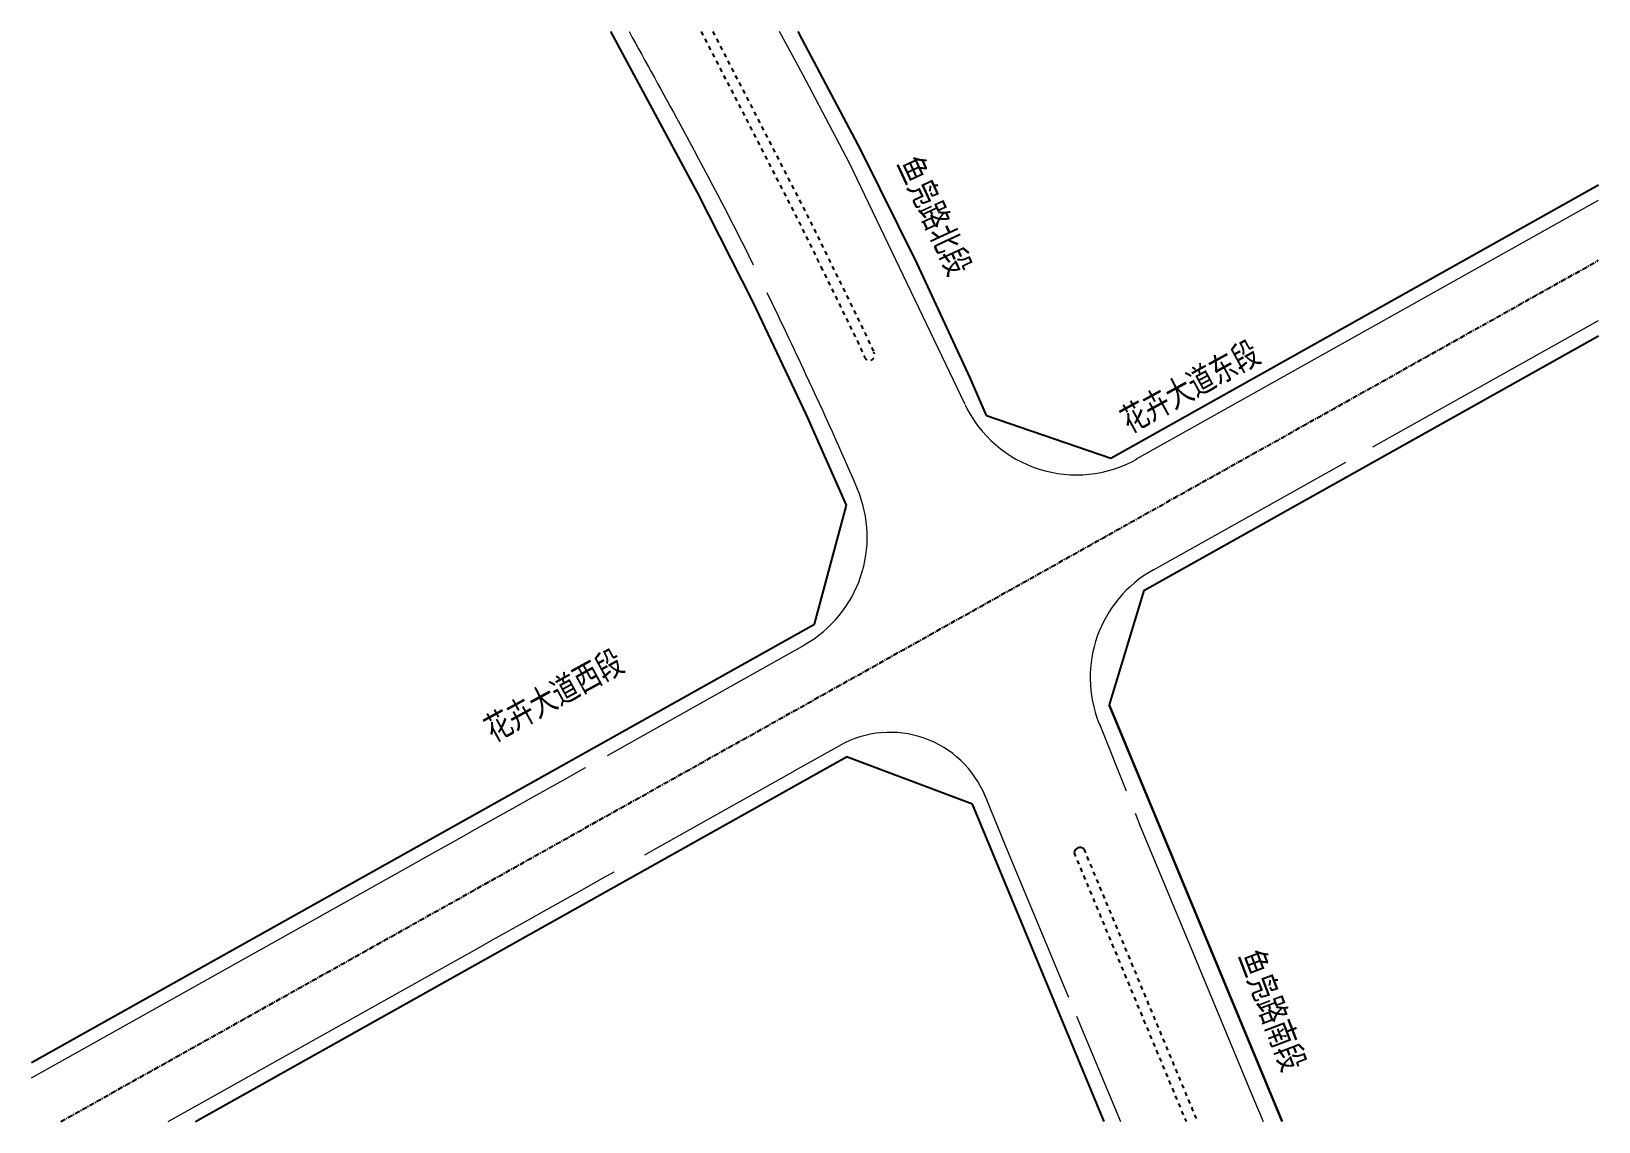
# Model space of a CAD drawing. Header units: inches. Extents: x 196074 to 196455, y 227370 to 227635.
import ezdxf

# ---------------------------------------------------------------- set-up
doc = ezdxf.new("R2010")
doc.units = ezdxf.units.IN
doc.linetypes.add('CENTER', pattern=[2, 1.25, -0.25, 0.25, -0.25])
doc.linetypes.add('X6', pattern=[2, 1, -1])
for name, color, linetype in [('@-绿化带', 3, 'CONTINUOUS'), ('@-道路中心线', 6, 'CENTER'), ('@-道路红线', 1, 'CONTINUOUS')]:
    doc.layers.add(name, color=color, linetype=linetype)
doc.layers.add('@-路缘石', color=7, linetype='CONTINUOUS', lineweight=0)
doc.layers.add('@-道路名称', color=7, linetype='CONTINUOUS', lineweight=0)
doc.styles.add('HZTXT', font='', dxfattribs={"width": 0.7, "height": 0.2})
doc.styles.get('HZTXT').set_extended_font_data('NSimSun')

msp = doc.modelspace()

# ---------------------------------------------------------------- linework, layer by layer
at = {"layer": '@-绿化带', "linetype": 'X6', "flags": 128}
for points in [[(196236.87, 227635.41), (196260.78, 227588.89), (196266, 227578.22)], [(196239.7, 227635.41), (196263.03, 227590.03), (196276.69, 227562.12), (196278.85, 227557.44)], [(196266, 227578.22), (196274.41, 227561.04), (196276.56, 227556.38)], [(196327.53, 227435.76), (196354.75, 227370.41)], [(196329.91, 227436.69), (196357.51, 227370.41)]]:
    msp.add_lwpolyline(points, dxfattribs=at)
at = {"layer": '@-绿化带', "linetype": 'X6'}
msp.add_arc((196277.78, 227556.72), 1.28, 195.435, 33.9716, dxfattribs=at)
at = {"layer": '@-绿化带', "color": 3, "ltscale": 0.1}
msp.add_arc((196328.96, 227435.62), 1.43, 48.0899, 174.3209, dxfattribs=at)
at = {"layer": '@-路缘石', "color": 0}
for points in [[(196219.36, 227635.36, -0.000815), (196231.69, 227612.98, -0.009671), (196249.55, 227578.69, -0.009671)], [(196252.84, 227571.99, -0.005549), (196262.34, 227551.94, -0.009013), (196274.83, 227524.26)]]:
    msp.add_lwpolyline(points, format="xyb", dxfattribs=at)
for points in [[(196301.04, 227544.72), (196272.94, 227603.41), (196261.62, 227624.97), (196255.91, 227635.43)], [(196342.75, 227531.5), (196455.06, 227594.39)], [(196400.18, 227534.43), (196455.06, 227565.17)], [(196346.84, 227504.56), (196393.62, 227530.75)], [(196214.08, 227459.44), (196261.93, 227486.23)], [(196074.06, 227381.02), (196164.98, 227431.94), (196169.34, 227434.38), (196173.71, 227436.83), (196178.07, 227439.27), (196182.43, 227441.71), (196186.79, 227444.15), (196191.16, 227446.6), (196195.52, 227449.04), (196199.88, 227451.48), (196204.24, 227453.93), (196208.61, 227456.37), (196208.84, 227456.5)]]:
    msp.add_lwpolyline(points, dxfattribs=at)
at = {"layer": '@-路缘石', "color": 7}
for points in [[(196333.63, 227467.29), (196340.19, 227450.82)], [(196259.66, 227455.73), (196270.59, 227461.86)], [(196223.17, 227435.3), (196225.43, 227436.56), (196259.7, 227455.76)], [(196305.55, 227450.47), (196310.74, 227437.74), (196325.09, 227403.34), (196326.22, 227400.63)], [(196342.36, 227445.36), (196343.61, 227442.24), (196354.59, 227415.84), (196371.25, 227375.82), (196373.5, 227370.41)], [(196107.3, 227370.41), (196177.44, 227409.69), (196181.8, 227412.13), (196186.17, 227414.58), (196190.53, 227417.02), (196194.89, 227419.46), (196199.25, 227421.91), (196203.62, 227424.35), (196207.98, 227426.79), (196212.34, 227429.24), (196215.76, 227431.15)], [(196328.14, 227396.03), (196338.85, 227370.41)]]:
    msp.add_lwpolyline(points, dxfattribs=at)
at = {"layer": '@-路缘石', "color": 0}
for centre, radius, start, end in [((196328.1, 227557.62), 30, 205.5843, 299.2502), ((196247.25, 227512.47), 30, 299.2502, 23.2679), ((196361.47, 227478.37), 30, 119.2502, 201.7164), ((196282.82, 227440.04), 25, 22.1951, 119.2502)]:
    msp.add_arc(centre, radius, start, end, dxfattribs=at)
at = {"layer": '@-道路中心线', "flags": 128}
msp.add_lwpolyline([(196081.2, 227370.41), (196127.59, 227396.38), (196131.95, 227398.83), (196136.31, 227401.27), (196140.67, 227403.71), (196145.04, 227406.16), (196149.4, 227408.6), (196153.76, 227411.04), (196158.12, 227413.49), (196162.49, 227415.93), (196166.85, 227418.37), (196171.21, 227420.81), (196175.57, 227423.26), (196179.94, 227425.7), (196184.3, 227428.14), (196188.66, 227430.59), (196193.02, 227433.03), (196197.39, 227435.47), (196201.75, 227437.92), (196206.11, 227440.36), (196210.47, 227442.8), (196214.84, 227445.25), (196219.2, 227447.69), (196223.56, 227450.13), (196227.92, 227452.58), (196232.29, 227455.02), (196236.65, 227457.46), (196241.01, 227459.9), (196245.37, 227462.35), (196249.74, 227464.79), (196254.1, 227467.23), (196258.46, 227469.68), (196262.82, 227472.12), (196267.18, 227474.56), (196271.55, 227477.01), (196275.91, 227479.45), (196280.27, 227481.89), (196284.63, 227484.34), (196289, 227486.78), (196293.36, 227489.22), (196297.72, 227491.67), (196302.08, 227494.11), (196306.45, 227496.55), (196310.81, 227498.99), (196315.17, 227501.44), (196319.53, 227503.88), (196323.9, 227506.32), (196328.26, 227508.77), (196332.62, 227511.21), (196336.98, 227513.65), (196341.35, 227516.1), (196345.71, 227518.54), (196350.07, 227520.98), (196354.43, 227523.43), (196358.8, 227525.87), (196363.16, 227528.31), (196367.52, 227530.76), (196371.88, 227533.2), (196376.25, 227535.64), (196380.61, 227538.08), (196384.97, 227540.53), (196389.33, 227542.97), (196393.7, 227545.41), (196398.06, 227547.86), (196402.42, 227550.3), (196406.78, 227552.74), (196411.15, 227555.19), (196415.51, 227557.63), (196419.87, 227560.07), (196424.23, 227562.52), (196428.6, 227564.96), (196432.96, 227567.4), (196437.32, 227569.85), (196441.68, 227572.29), (196446.05, 227574.73), (196450.41, 227577.17), (196454.77, 227579.62), (196455.04, 227579.77)], dxfattribs=at)
at = {"layer": '@-道路红线'}
msp.add_line((196264.44, 227491.37), (196272.18, 227520.24), dxfattribs=at)
for points in [[(196272.18, 227520.24), (196262.46, 227542.18), (196249.6, 227569.41), (196236.03, 227596.28), (196214.94, 227635.41)], [(196306.29, 227542.09), (196302.29, 227551.17), (196289.41, 227578.98), (196275.8, 227606.45), (196261.47, 227633.55), (196260.44, 227635.41)], [(196336.51, 227531.72), (196455.06, 227598.14)], [(196344.49, 227499.52), (196455.06, 227561.44)], [(196306.29, 227542.09), (196336.51, 227531.72)], [(196344.49, 227499.52), (196336.11, 227471.76)], [(196378.16, 227370.41), (196336.11, 227471.76)], [(196336.11, 227471.76), (196378.16, 227370.41)], [(196336.11, 227471.76), (196378.16, 227370.41)], [(196302.85, 227447.56), (196272.23, 227459.05)], [(196334.85, 227370.41), (196302.85, 227447.56)], [(196334.85, 227370.41), (196302.85, 227447.56)]]:
    msp.add_lwpolyline(points, dxfattribs=at)
at = {"layer": '@-道路红线', "flags": 128}
for points in [[(196272.18, 227520.24), (196262.46, 227542.18), (196249.6, 227569.41), (196236.03, 227596.28), (196222.24, 227621.87)], [(196074.06, 227384.75), (196264.44, 227491.37)], [(196113.95, 227370.41), (196272.23, 227459.05)]]:
    msp.add_lwpolyline(points, dxfattribs=at)

# ---------------------------------------------------------------- texts
at = {"layer": '@-道路名称', "color": 7, "style": 'HZTXT', "width": 0.75}
for s, rotation, p in [('鱼凫路北段', 294.8748, (196284.49, 227603.34)), ('花卉大道东段', 28.7399, (196340.99, 227537.66)), ('花卉大道西段', 28.7399, (196186.34, 227462.58)), ('鱼凫路南段', 290.9253, (196367.52, 227410.81))]:
    msp.add_text(s, height=6, rotation=rotation, dxfattribs=at).set_placement(p)

doc.saveas('drawing.dxf')
